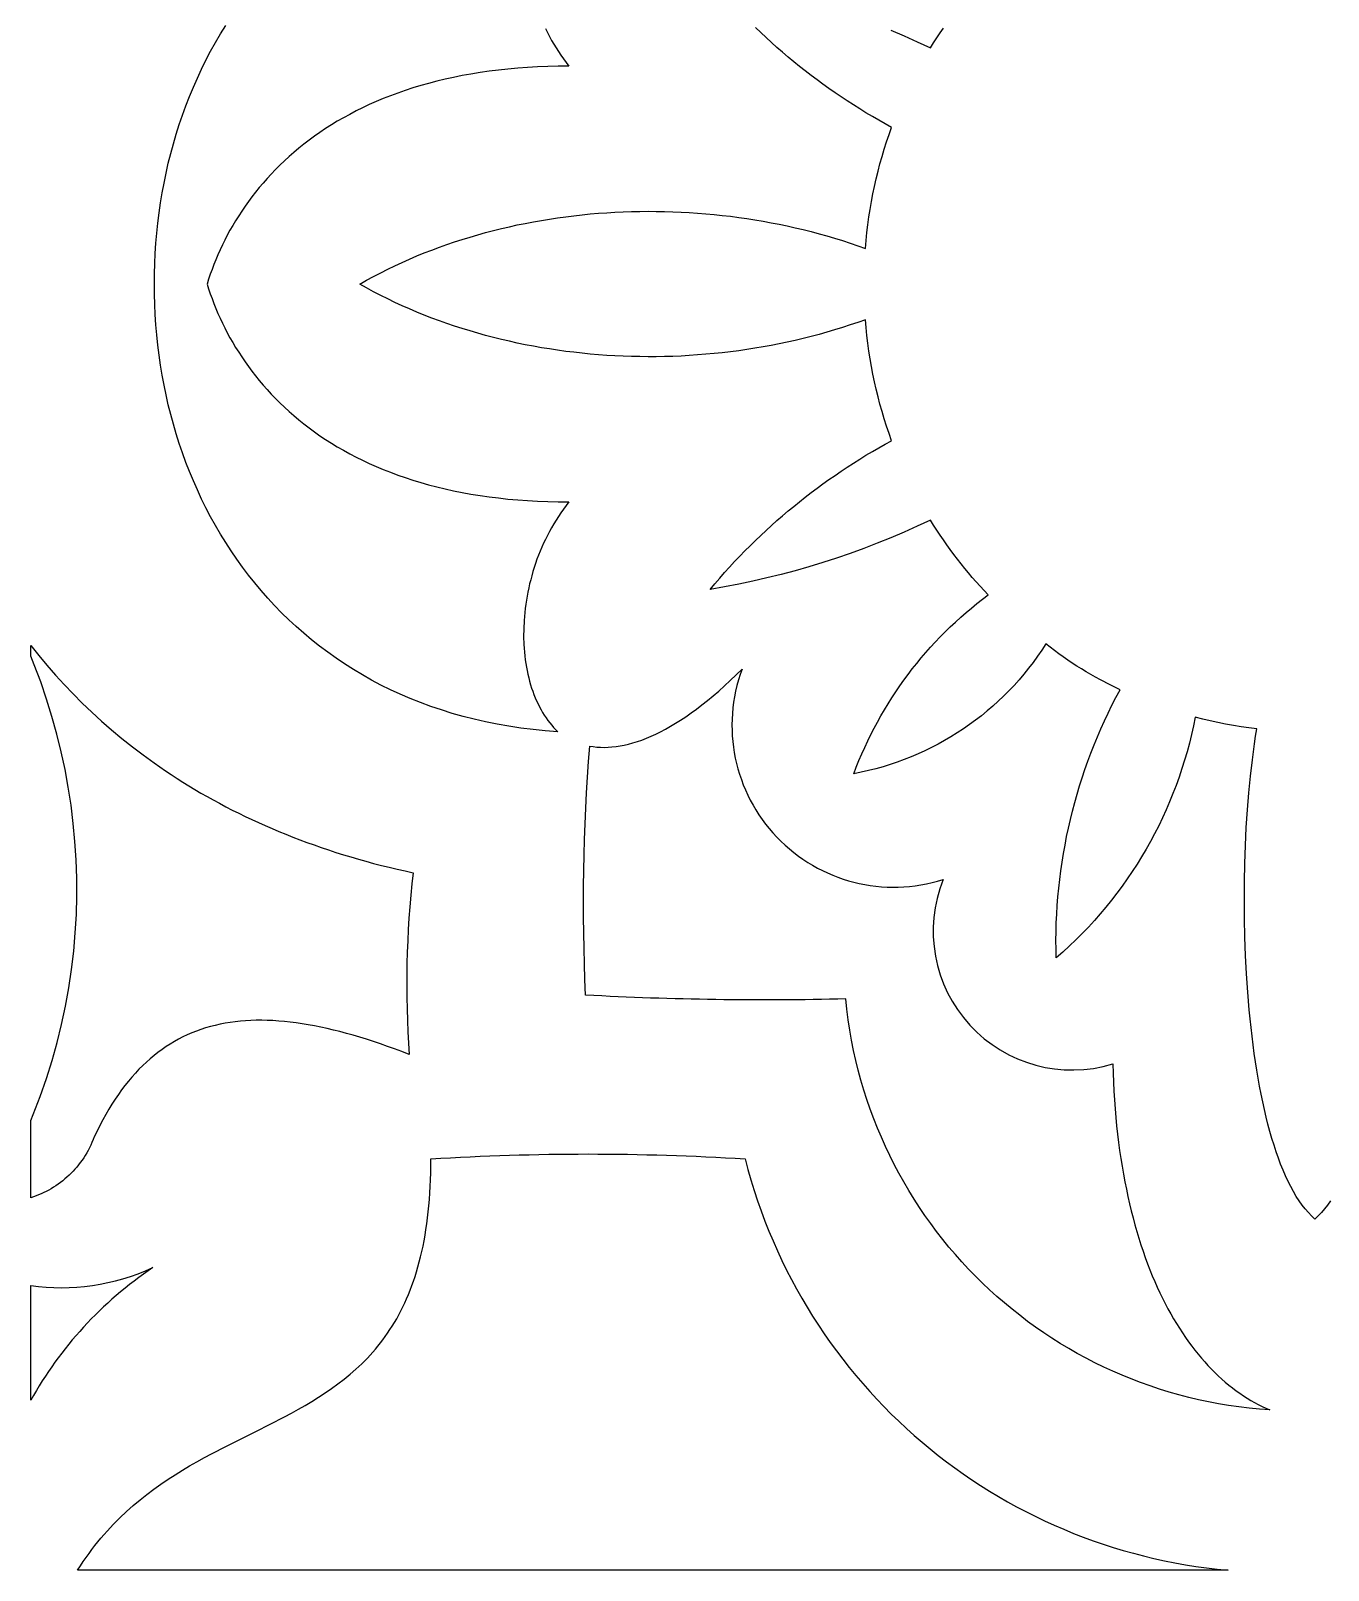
# Model space of a CAD drawing. Extents: x -4950 to -2150, y -1354 to 1346.
# Drawn here: x -4249.8 to -4099, y -704.4 to -525.5 of the extents above; entities that cross this region are included whole.
import ezdxf

# ---------------------------------------------------------------- set-up
doc = ezdxf.new("R2010")
doc.units = 0
doc.layers.add('LAYER_1', color=18, linetype='CONTINUOUS')

msp = doc.modelspace()

# ---------------------------------------------------------------- linework, layer by layer
at = {"layer": 'LAYER_1'}
for points in [[(-4190.01, -525.21), (-4189.78, -525.67), (-4189.54, -526.12), (-4189.3, -526.57), (-4189.04, -527.01), (-4188.77, -527.45), (-4188.5, -527.88), (-4188.21, -528.31), (-4187.91, -528.73), (-4187.61, -529.15), (-4187.29, -529.56), (-4188.52, -529.57), (-4189.73, -529.6), (-4190.92, -529.65), (-4192.09, -529.71), (-4193.23, -529.8), (-4194.36, -529.9), (-4195.46, -530.02), (-4196.55, -530.16), (-4197.61, -530.31), (-4198.66, -530.48), (-4199.68, -530.67), (-4200.69, -530.87), (-4201.67, -531.09), (-4202.64, -531.32), (-4203.59, -531.57), (-4204.51, -531.83), (-4205.42, -532.1), (-4206.31, -532.39), (-4207.18, -532.7), (-4208.03, -533.01), (-4208.87, -533.34), (-4209.68, -533.68), (-4210.48, -534.04), (-4211.26, -534.4), (-4212.02, -534.78), (-4212.76, -535.17), (-4213.49, -535.57), (-4214.2, -535.98), (-4214.89, -536.4), (-4215.56, -536.83), (-4216.22, -537.27), (-4216.86, -537.71), (-4217.48, -538.17), (-4218.09, -538.64), (-4218.68, -539.11), (-4219.25, -539.59), (-4219.81, -540.08), (-4220.35, -540.58), (-4220.88, -541.08), (-4221.39, -541.59), (-4221.89, -542.11), (-4222.37, -542.63), (-4222.83, -543.15), (-4223.28, -543.69), (-4223.72, -544.22), (-4224.14, -544.76), (-4224.54, -545.31), (-4224.93, -545.86), (-4225.31, -546.41), (-4225.67, -546.97), (-4226.02, -547.53), (-4226.36, -548.09), (-4226.68, -548.65), (-4226.99, -549.21), (-4227.28, -549.78), (-4227.56, -550.35), (-4227.83, -550.92), (-4228.08, -551.49), (-4228.33, -552.06), (-4228.56, -552.62), (-4228.77, -553.19), (-4228.98, -553.76), (-4229.17, -554.33), (-4229.35, -554.89), (-4229.17, -555.46), (-4228.98, -556.02), (-4228.77, -556.59), (-4228.56, -557.16), (-4228.33, -557.73), (-4228.08, -558.3), (-4227.83, -558.87), (-4227.56, -559.44), (-4227.28, -560), (-4226.99, -560.57), (-4226.68, -561.14), (-4226.36, -561.7), (-4226.02, -562.26), (-4225.67, -562.82), (-4225.31, -563.37), (-4224.93, -563.93), (-4224.54, -564.48), (-4224.14, -565.02), (-4223.72, -565.56), (-4223.28, -566.1), (-4222.83, -566.63), (-4222.37, -567.16), (-4221.89, -567.68), (-4221.39, -568.2), (-4220.88, -568.7), (-4220.35, -569.21), (-4219.81, -569.7), (-4219.25, -570.19), (-4218.68, -570.67), (-4218.09, -571.15), (-4217.48, -571.61), (-4216.86, -572.07), (-4216.22, -572.52), (-4215.56, -572.96), (-4214.89, -573.39), (-4214.2, -573.81), (-4213.49, -574.22), (-4212.76, -574.62), (-4212.02, -575), (-4211.26, -575.38), (-4210.48, -575.75), (-4209.68, -576.1), (-4208.87, -576.44), (-4208.03, -576.77), (-4207.18, -577.09), (-4206.31, -577.39), (-4205.42, -577.68), (-4204.51, -577.96), (-4203.59, -578.22), (-4202.64, -578.47), (-4201.67, -578.7), (-4200.69, -578.92), (-4199.68, -579.12), (-4198.66, -579.3), (-4197.61, -579.47), (-4196.55, -579.63), (-4195.46, -579.76), (-4194.36, -579.88), (-4193.23, -579.99), (-4192.09, -580.07), (-4190.92, -580.14), (-4189.73, -580.18), (-4188.52, -580.21), (-4187.29, -580.22), (-4187.61, -580.63), (-4187.91, -581.05), (-4188.21, -581.48), (-4188.5, -581.9), (-4188.77, -582.34), (-4189.04, -582.78), (-4189.3, -583.22), (-4189.54, -583.67), (-4189.78, -584.12), (-4190.01, -584.57), (-4190.22, -585.03), (-4190.43, -585.49), (-4190.62, -585.96), (-4190.81, -586.42), (-4190.99, -586.89), (-4191.15, -587.36), (-4191.31, -587.84), (-4191.46, -588.31), (-4191.6, -588.79), (-4191.72, -589.26), (-4191.84, -589.74), (-4191.95, -590.22), (-4192.05, -590.69), (-4192.14, -591.17), (-4192.22, -591.65), (-4192.3, -592.12), (-4192.36, -592.6), (-4192.41, -593.07), (-4192.49, -594.01), (-4192.53, -594.95), (-4192.54, -595.87), (-4192.51, -596.78), (-4192.48, -597.23), (-4192.45, -597.68), (-4192.4, -598.12), (-4192.35, -598.56), (-4192.28, -598.99), (-4192.21, -599.41), (-4192.13, -599.83), (-4192.04, -600.25), (-4191.95, -600.66), (-4191.84, -601.06), (-4191.73, -601.46), (-4191.61, -601.85), (-4191.48, -602.23), (-4191.34, -602.61), (-4191.19, -602.98), (-4191.04, -603.34), (-4190.87, -603.69), (-4190.7, -604.03), (-4190.52, -604.37), (-4190.34, -604.69), (-4190.14, -605.01), (-4189.94, -605.31), (-4189.73, -605.61), (-4189.51, -605.9), (-4189.28, -606.17), (-4189.05, -606.44), (-4188.81, -606.69), (-4188.56, -606.94), (-4190.02, -606.82), (-4191.45, -606.68), (-4192.86, -606.5), (-4194.25, -606.29), (-4195.62, -606.05), (-4196.96, -605.78), (-4198.28, -605.48), (-4199.58, -605.15), (-4200.85, -604.79), (-4202.1, -604.4), (-4203.33, -603.98), (-4204.54, -603.54), (-4205.72, -603.07), (-4206.88, -602.57), (-4208.01, -602.04), (-4209.13, -601.5), (-4210.22, -600.92), (-4211.28, -600.32), (-4212.33, -599.7), (-4213.35, -599.05), (-4214.34, -598.38), (-4215.32, -597.69), (-4216.27, -596.98), (-4217.2, -596.24), (-4218.11, -595.48), (-4218.99, -594.71), (-4219.85, -593.91), (-4220.69, -593.09), (-4221.5, -592.26), (-4222.29, -591.4), (-4223.06, -590.53), (-4223.8, -589.64), (-4224.52, -588.73), (-4225.22, -587.81), (-4225.9, -586.87), (-4226.55, -585.91), (-4227.18, -584.94), (-4227.79, -583.96), (-4228.37, -582.96), (-4228.93, -581.95), (-4229.47, -580.92), (-4229.98, -579.88), (-4230.47, -578.83), (-4230.94, -577.77), (-4231.38, -576.7), (-4231.81, -575.62), (-4232.2, -574.52), (-4232.58, -573.42), (-4232.93, -572.31), (-4233.26, -571.19), (-4233.57, -570.06), (-4233.85, -568.92), (-4234.11, -567.78), (-4234.35, -566.63), (-4234.56, -565.48), (-4234.76, -564.32), (-4234.92, -563.15), (-4235.07, -561.98), (-4235.19, -560.81), (-4235.29, -559.63), (-4235.36, -558.45), (-4235.42, -557.26), (-4235.45, -556.08), (-4235.45, -554.89), (-4235.45, -553.71), (-4235.42, -552.52), (-4235.36, -551.34), (-4235.29, -550.16), (-4235.19, -548.98), (-4235.07, -547.8), (-4234.92, -546.63), (-4234.76, -545.47), (-4234.56, -544.31), (-4234.35, -543.15), (-4234.11, -542), (-4233.85, -540.86), (-4233.57, -539.72), (-4233.26, -538.6), (-4232.93, -537.48), (-4232.58, -536.36), (-4232.2, -535.26), (-4231.81, -534.17), (-4231.38, -533.09), (-4230.94, -532.01), (-4230.47, -530.95), (-4229.98, -529.9), (-4229.47, -528.86), (-4228.93, -527.84), (-4228.37, -526.83), (-4227.79, -525.83), (-4227.18, -524.84)], [(-4149.86, -525.39), (-4148.31, -526.05), (-4146.77, -526.73), (-4145.25, -527.44), (-4144.88, -526.86), (-4144.51, -526.28), (-4144.13, -525.71), (-4143.74, -525.14)]]:
    msp.add_lwpolyline(points, dxfattribs=at)
msp.add_lwpolyline([(-4098.72, -661.45), (-4099.07, -661.94), (-4099.43, -662.4), (-4099.79, -662.82), (-4100.17, -663.21), (-4100.55, -663.57), (-4100.94, -663.21), (-4101.31, -662.82), (-4101.68, -662.4), (-4102.03, -661.94), (-4102.38, -661.45), (-4102.71, -660.93), (-4103.04, -660.38), (-4103.36, -659.79), (-4103.66, -659.19), (-4103.96, -658.55), (-4104.25, -657.89), (-4104.53, -657.2), (-4104.79, -656.48), (-4105.05, -655.74), (-4105.3, -654.98), (-4105.54, -654.2), (-4105.78, -653.39), (-4106, -652.56), (-4106.21, -651.72), (-4106.42, -650.85), (-4106.61, -649.96), (-4106.8, -649.06), (-4106.97, -648.14), (-4107.14, -647.21), (-4107.3, -646.26), (-4107.45, -645.3), (-4107.6, -644.32), (-4107.73, -643.33), (-4107.86, -642.33), (-4107.97, -641.32), (-4108.08, -640.3), (-4108.18, -639.27), (-4108.36, -637.18), (-4108.5, -635.07), (-4108.61, -632.94), (-4108.69, -630.8), (-4108.74, -628.65), (-4108.75, -626.5), (-4108.74, -624.36), (-4108.69, -622.24), (-4108.62, -620.14), (-4108.52, -618.06), (-4108.38, -616.02), (-4108.22, -614.03), (-4108.04, -612.08), (-4107.82, -610.18), (-4107.58, -608.35), (-4107.44, -607.46), (-4107.31, -606.59), (-4108.22, -606.47), (-4109.13, -606.34), (-4110.03, -606.19), (-4110.93, -606.03), (-4111.82, -605.85), (-4112.71, -605.66), (-4113.59, -605.45), (-4114.47, -605.23), (-4114.67, -606.24), (-4114.9, -607.25), (-4115.14, -608.25), (-4115.41, -609.25), (-4115.7, -610.24), (-4116, -611.22), (-4116.33, -612.2), (-4116.68, -613.16), (-4117.05, -614.12), (-4117.44, -615.07), (-4117.84, -616.01), (-4118.27, -616.94), (-4118.71, -617.87), (-4119.18, -618.78), (-4119.66, -619.68), (-4120.17, -620.57), (-4120.69, -621.46), (-4121.23, -622.33), (-4121.78, -623.19), (-4122.36, -624.04), (-4122.95, -624.87), (-4123.56, -625.7), (-4124.19, -626.51), (-4124.84, -627.31), (-4125.5, -628.1), (-4126.19, -628.87), (-4126.88, -629.63), (-4127.6, -630.37), (-4128.33, -631.11), (-4129.08, -631.82), (-4129.84, -632.53), (-4130.62, -633.21), (-4130.64, -632.2), (-4130.65, -631.18), (-4130.64, -630.16), (-4130.61, -629.15), (-4130.56, -628.13), (-4130.5, -627.12), (-4130.42, -626.11), (-4130.33, -625.1), (-4130.21, -624.09), (-4130.09, -623.09), (-4129.94, -622.09), (-4129.78, -621.09), (-4129.6, -620.1), (-4129.41, -619.1), (-4129.2, -618.12), (-4128.97, -617.13), (-4128.73, -616.15), (-4128.47, -615.17), (-4128.2, -614.2), (-4127.91, -613.23), (-4127.6, -612.27), (-4127.28, -611.31), (-4126.95, -610.36), (-4126.59, -609.41), (-4126.22, -608.47), (-4125.84, -607.53), (-4125.44, -606.6), (-4125.02, -605.67), (-4124.59, -604.76), (-4124.14, -603.84), (-4123.68, -602.94), (-4123.2, -602.04), (-4124.35, -601.48), (-4125.48, -600.9), (-4126.04, -600.59), (-4126.59, -600.28), (-4127.14, -599.96), (-4127.68, -599.63), (-4128.22, -599.29), (-4128.75, -598.95), (-4129.28, -598.6), (-4129.8, -598.24), (-4130.31, -597.87), (-4130.82, -597.49), (-4131.32, -597.1), (-4131.81, -596.7, -0.209037), (-4154.16, -611.81), (-4153.87, -611.04), (-4153.56, -610.27), (-4153.23, -609.51), (-4152.89, -608.75), (-4152.54, -608), (-4152.18, -607.26), (-4151.8, -606.53), (-4151.41, -605.8), (-4151.01, -605.08), (-4150.6, -604.37), (-4150.17, -603.67), (-4149.73, -602.97), (-4149.28, -602.28), (-4148.81, -601.61), (-4148.34, -600.94), (-4147.85, -600.27), (-4147.35, -599.62), (-4146.84, -598.98), (-4146.32, -598.34), (-4145.78, -597.72), (-4145.24, -597.11), (-4144.68, -596.5), (-4144.11, -595.9), (-4143.53, -595.32), (-4142.94, -594.74), (-4142.35, -594.18), (-4141.73, -593.62), (-4141.11, -593.08), (-4140.48, -592.55), (-4139.84, -592.02), (-4139.19, -591.51), (-4138.53, -591.01), (-4139, -590.52), (-4139.47, -590.01), (-4139.92, -589.5), (-4140.38, -588.99), (-4140.82, -588.46), (-4141.26, -587.94), (-4141.69, -587.4), (-4142.11, -586.86), (-4142.53, -586.32), (-4142.94, -585.76), (-4143.34, -585.21), (-4143.74, -584.64), (-4144.13, -584.08), (-4144.51, -583.5), (-4144.88, -582.92), (-4145.25, -582.34), (-4146.77, -583.05), (-4148.31, -583.74), (-4149.86, -584.4), (-4151.42, -585.03), (-4152.99, -585.63), (-4154.57, -586.2), (-4156.16, -586.75), (-4157.76, -587.27), (-4159.37, -587.76), (-4160.99, -588.22), (-4162.61, -588.65), (-4164.25, -589.05), (-4165.89, -589.43), (-4167.54, -589.77), (-4169.19, -590.09), (-4170.85, -590.38), (-4170.3, -589.72), (-4169.74, -589.07), (-4169.17, -588.42), (-4168.59, -587.79), (-4168.01, -587.16), (-4167.42, -586.54), (-4166.82, -585.92), (-4166.21, -585.31), (-4165.6, -584.71), (-4164.98, -584.12), (-4164.36, -583.54), (-4163.73, -582.96), (-4163.09, -582.39), (-4162.44, -581.83), (-4161.79, -581.27), (-4161.13, -580.73), (-4160.46, -580.19), (-4159.79, -579.66), (-4159.11, -579.14), (-4158.43, -578.62), (-4157.74, -578.11), (-4157.04, -577.62), (-4156.34, -577.13), (-4155.63, -576.65), (-4154.92, -576.17), (-4154.2, -575.71), (-4153.47, -575.25), (-4152.74, -574.8), (-4152, -574.36), (-4151.26, -573.93), (-4150.51, -573.51), (-4149.76, -573.1), (-4150.06, -572.26), (-4150.34, -571.42), (-4150.61, -570.57), (-4150.87, -569.72), (-4151.12, -568.86), (-4151.34, -567.99), (-4151.56, -567.12), (-4151.76, -566.25), (-4151.94, -565.36), (-4152.11, -564.47), (-4152.27, -563.58), (-4152.41, -562.68), (-4152.53, -561.78), (-4152.64, -560.87), (-4152.73, -559.95), (-4152.8, -559.04), (-4153.69, -559.35), (-4154.58, -559.65), (-4155.48, -559.94), (-4156.38, -560.22), (-4157.29, -560.49), (-4158.2, -560.74), (-4159.12, -560.99), (-4160.04, -561.22), (-4160.97, -561.44), (-4161.9, -561.64), (-4162.83, -561.84), (-4163.77, -562.02), (-4164.71, -562.19), (-4165.65, -562.35), (-4166.6, -562.5), (-4167.54, -562.64), (-4168.5, -562.76), (-4169.45, -562.87), (-4170.4, -562.97), (-4171.36, -563.06), (-4172.32, -563.14), (-4173.28, -563.2), (-4174.23, -563.26), (-4175.2, -563.3), (-4176.16, -563.32), (-4177.12, -563.34), (-4178.08, -563.34), (-4179.04, -563.33), (-4180, -563.31), (-4180.96, -563.28), (-4181.92, -563.24), (-4182.88, -563.18), (-4183.83, -563.11), (-4184.79, -563.03), (-4185.74, -562.94), (-4186.69, -562.83), (-4187.64, -562.72), (-4188.59, -562.59), (-4189.53, -562.44), (-4190.47, -562.29), (-4191.41, -562.12), (-4192.35, -561.94), (-4193.28, -561.75), (-4194.2, -561.55), (-4195.13, -561.33), (-4196.05, -561.11), (-4196.96, -560.87), (-4197.87, -560.61), (-4198.77, -560.35), (-4199.67, -560.07), (-4200.57, -559.78), (-4201.46, -559.48), (-4202.34, -559.17), (-4203.22, -558.84), (-4204.09, -558.5), (-4204.95, -558.15), (-4205.81, -557.79), (-4206.66, -557.41), (-4207.5, -557.02), (-4208.33, -556.62), (-4209.16, -556.21), (-4209.98, -555.78), (-4210.79, -555.34), (-4211.59, -554.89), (-4210.79, -554.44), (-4209.98, -554), (-4209.16, -553.58), (-4208.33, -553.16), (-4207.5, -552.76), (-4206.66, -552.37), (-4205.81, -552), (-4204.95, -551.63), (-4204.09, -551.28), (-4203.22, -550.94), (-4202.34, -550.62), (-4201.46, -550.3), (-4200.57, -550), (-4199.67, -549.71), (-4198.77, -549.43), (-4197.87, -549.17), (-4196.96, -548.92), (-4196.05, -548.68), (-4195.13, -548.45), (-4194.2, -548.23), (-4193.28, -548.03), (-4192.35, -547.84), (-4191.41, -547.66), (-4190.47, -547.5), (-4189.53, -547.34), (-4188.59, -547.2), (-4187.64, -547.07), (-4186.69, -546.95), (-4185.74, -546.85), (-4184.79, -546.75), (-4183.83, -546.67), (-4182.88, -546.6), (-4181.92, -546.55), (-4180.96, -546.5), (-4180, -546.47), (-4179.04, -546.45), (-4178.08, -546.44), (-4177.12, -546.45), (-4176.16, -546.46), (-4175.2, -546.49), (-4174.23, -546.53), (-4173.28, -546.58), (-4172.32, -546.65), (-4171.36, -546.72), (-4170.4, -546.81), (-4169.45, -546.91), (-4168.5, -547.02), (-4167.54, -547.15), (-4166.6, -547.28), (-4165.65, -547.43), (-4164.71, -547.59), (-4163.77, -547.76), (-4162.83, -547.95), (-4161.9, -548.14), (-4160.97, -548.35), (-4160.04, -548.57), (-4159.12, -548.8), (-4158.2, -549.04), (-4157.29, -549.3), (-4156.38, -549.56), (-4155.48, -549.84), (-4154.58, -550.13), (-4153.69, -550.44), (-4152.8, -550.75), (-4152.73, -549.83), (-4152.64, -548.92), (-4152.53, -548.01), (-4152.41, -547.1), (-4152.27, -546.21), (-4152.11, -545.31), (-4151.94, -544.42), (-4151.76, -543.54), (-4151.56, -542.66), (-4151.34, -541.79), (-4151.12, -540.92), (-4150.87, -540.06), (-4150.61, -539.21), (-4150.34, -538.36), (-4150.06, -537.52), (-4149.76, -536.69), (-4150.51, -536.27), (-4151.26, -535.85), (-4152, -535.42), (-4152.74, -534.98), (-4153.47, -534.53), (-4154.2, -534.08), (-4154.92, -533.61), (-4155.63, -533.14), (-4156.34, -532.66), (-4157.04, -532.17), (-4157.74, -531.67), (-4158.43, -531.16), (-4159.11, -530.65), (-4159.79, -530.13), (-4160.46, -529.6), (-4161.13, -529.06), (-4161.79, -528.51), (-4162.44, -527.96), (-4163.09, -527.39), (-4163.73, -526.83), (-4164.36, -526.25), (-4164.98, -525.66), (-4165.6, -525.07)], format="xyb", dxfattribs=at)
for points in [[(-4249.84, -652.1), (-4249.55, -651.41), (-4248.76, -649.34), (-4248.03, -647.25), (-4247.37, -645.16), (-4246.78, -643.05), (-4246.26, -640.94), (-4245.81, -638.82), (-4245.42, -636.7), (-4245.1, -634.57), (-4244.85, -632.44), (-4244.66, -630.31), (-4244.54, -628.18), (-4244.49, -626.05), (-4244.49, -623.93), (-4244.56, -621.81), (-4244.7, -619.69), (-4244.9, -617.58), (-4245.16, -615.48), (-4245.48, -613.39), (-4245.86, -611.32), (-4246.31, -609.25), (-4246.81, -607.2), (-4247.38, -605.16), (-4248, -603.14), (-4248.69, -601.14), (-4249.43, -599.15), (-4249.84, -598.15), (-4249.84, -596.91), (-4248.92, -598.07), (-4247.97, -599.21), (-4246.98, -600.34), (-4245.97, -601.45), (-4244.93, -602.54), (-4243.85, -603.61), (-4242.75, -604.67), (-4241.62, -605.7), (-4240.45, -606.71), (-4239.26, -607.71), (-4238.03, -608.68), (-4236.78, -609.63), (-4235.49, -610.56), (-4234.84, -611.02), (-4234.18, -611.47), (-4233.51, -611.91), (-4232.83, -612.35), (-4232.15, -612.79), (-4231.46, -613.21), (-4230.76, -613.63), (-4230.05, -614.05), (-4229.34, -614.46), (-4228.62, -614.86), (-4227.89, -615.25), (-4227.16, -615.64), (-4226.41, -616.03), (-4225.66, -616.4), (-4224.9, -616.77), (-4224.14, -617.14), (-4223.36, -617.49), (-4222.58, -617.84), (-4221.79, -618.18), (-4221, -618.52), (-4220.2, -618.85), (-4219.38, -619.17), (-4218.57, -619.49), (-4217.74, -619.79), (-4216.91, -620.09), (-4216.07, -620.39), (-4215.22, -620.67), (-4214.36, -620.95), (-4213.5, -621.22), (-4212.63, -621.48), (-4211.75, -621.74), (-4210.87, -621.99), (-4209.98, -622.23), (-4209.08, -622.46), (-4208.17, -622.68), (-4207.26, -622.9), (-4206.33, -623.11), (-4205.4, -623.31, 0.045249), (-4205.85, -644.44), (-4206.7, -644.11), (-4207.54, -643.8), (-4208.37, -643.5), (-4209.19, -643.21), (-4210, -642.94), (-4210.8, -642.68), (-4211.59, -642.43), (-4212.37, -642.2), (-4213.14, -641.99), (-4213.9, -641.78), (-4214.66, -641.6), (-4215.4, -641.42), (-4216.13, -641.26), (-4216.86, -641.12), (-4217.58, -640.99), (-4218.28, -640.87), (-4218.98, -640.77), (-4219.67, -640.68), (-4220.35, -640.61), (-4221.02, -640.55), (-4221.68, -640.51), (-4222.34, -640.48), (-4222.98, -640.47), (-4223.62, -640.47), (-4224.25, -640.49), (-4224.86, -640.52), (-4225.47, -640.57), (-4226.08, -640.64), (-4226.67, -640.72), (-4227.25, -640.82), (-4227.83, -640.93), (-4228.4, -641.06), (-4228.96, -641.2), (-4229.51, -641.36), (-4230.05, -641.54), (-4230.59, -641.73), (-4231.12, -641.94), (-4231.64, -642.16), (-4232.15, -642.4), (-4232.65, -642.66), (-4233.14, -642.93), (-4233.63, -643.23), (-4234.11, -643.53), (-4234.58, -643.86), (-4235.05, -644.2), (-4235.51, -644.56), (-4235.95, -644.93), (-4236.4, -645.33), (-4236.83, -645.74), (-4237.26, -646.16), (-4237.68, -646.61), (-4238.09, -647.07), (-4238.49, -647.55), (-4238.89, -648.05), (-4239.28, -648.56), (-4239.66, -649.1), (-4240.04, -649.65), (-4240.41, -650.22), (-4240.77, -650.8), (-4241.12, -651.41), (-4241.47, -652.03), (-4241.81, -652.68), (-4242.14, -653.34), (-4242.47, -654.01), (-4242.59, -654.34), (-4242.73, -654.66), (-4242.87, -654.98), (-4243.02, -655.28), (-4243.17, -655.59), (-4243.34, -655.88), (-4243.51, -656.17), (-4243.69, -656.46), (-4243.88, -656.73), (-4244.08, -657), (-4244.28, -657.27), (-4244.49, -657.52), (-4244.71, -657.77), (-4244.93, -658.02), (-4245.16, -658.25), (-4245.39, -658.48), (-4245.64, -658.7), (-4245.88, -658.91), (-4246.13, -659.12), (-4246.39, -659.32), (-4246.66, -659.51), (-4246.92, -659.69), (-4247.2, -659.87), (-4247.47, -660.04), (-4247.76, -660.2), (-4248.04, -660.35), (-4248.33, -660.5), (-4248.63, -660.63), (-4248.93, -660.76), (-4249.23, -660.88), (-4249.53, -660.99), (-4249.84, -661.09)], [(-4105.8, -685.75), (-4107, -685.66), (-4108.2, -685.55), (-4109.39, -685.4), (-4110.58, -685.23), (-4111.75, -685.04), (-4112.92, -684.82), (-4114.07, -684.57), (-4115.22, -684.3), (-4116.36, -684.01), (-4117.49, -683.69), (-4118.61, -683.34), (-4119.71, -682.97), (-4120.81, -682.58), (-4121.9, -682.16), (-4122.97, -681.73), (-4124.04, -681.26), (-4125.09, -680.78), (-4126.13, -680.27), (-4127.15, -679.75), (-4128.17, -679.2), (-4129.16, -678.62), (-4130.15, -678.03), (-4131.12, -677.42), (-4132.08, -676.78), (-4133.02, -676.13), (-4133.95, -675.46), (-4134.87, -674.76), (-4135.76, -674.05), (-4136.65, -673.32), (-4137.51, -672.57), (-4138.36, -671.8), (-4139.19, -671.01), (-4140.01, -670.21), (-4140.81, -669.39), (-4141.59, -668.55), (-4142.35, -667.69), (-4143.09, -666.82), (-4143.82, -665.93), (-4144.53, -665.02), (-4145.21, -664.1), (-4145.88, -663.16), (-4146.53, -662.21), (-4147.15, -661.24), (-4147.76, -660.26), (-4148.35, -659.26), (-4148.91, -658.25), (-4149.45, -657.23), (-4149.98, -656.19), (-4150.47, -655.14), (-4150.95, -654.07), (-4151.4, -652.99), (-4151.84, -651.91), (-4152.24, -650.8), (-4152.63, -649.69), (-4152.99, -648.57), (-4153.32, -647.43), (-4153.63, -646.28), (-4153.92, -645.13), (-4154.18, -643.96), (-4154.41, -642.78), (-4154.62, -641.6), (-4154.8, -640.4), (-4154.96, -639.19), (-4155.08, -637.98, -0.020022), (-4185.33, -637.54), (-4185.41, -635.73), (-4185.47, -633.92), (-4185.52, -632.11), (-4185.55, -630.3), (-4185.57, -628.49), (-4185.58, -626.68), (-4185.57, -624.87), (-4185.55, -623.06), (-4185.51, -621.25), (-4185.46, -619.44), (-4185.4, -617.63), (-4185.32, -615.83), (-4185.22, -614.02), (-4185.12, -612.21), (-4185, -610.4), (-4184.86, -608.6), (-4184.45, -608.66), (-4184.04, -608.71), (-4183.61, -608.74), (-4183.17, -608.75), (-4182.72, -608.74), (-4182.27, -608.7), (-4181.8, -608.65), (-4181.32, -608.58), (-4180.84, -608.49), (-4180.34, -608.37), (-4179.84, -608.23), (-4179.32, -608.07), (-4178.8, -607.89), (-4178.27, -607.69), (-4177.73, -607.46), (-4177.18, -607.21), (-4176.62, -606.93), (-4176.05, -606.63), (-4175.47, -606.3), (-4174.88, -605.95), (-4174.29, -605.58), (-4173.68, -605.18), (-4173.07, -604.75), (-4172.44, -604.29), (-4171.81, -603.81), (-4171.17, -603.3), (-4170.52, -602.76), (-4169.86, -602.2), (-4169.2, -601.6), (-4168.52, -600.98), (-4167.84, -600.33), (-4167.15, -599.64, 0.625155), (-4143.77, -624.1, 0.629642), (-4124.05, -645.54), (-4124.02, -646.61), (-4123.98, -647.66), (-4123.92, -648.71), (-4123.85, -649.73), (-4123.78, -650.75), (-4123.69, -651.75), (-4123.6, -652.73), (-4123.49, -653.7), (-4123.37, -654.66), (-4123.25, -655.6), (-4123.11, -656.53), (-4122.96, -657.44), (-4122.81, -658.34), (-4122.64, -659.23), (-4122.47, -660.1), (-4122.29, -660.95), (-4122.1, -661.8), (-4121.9, -662.63), (-4121.69, -663.44), (-4121.47, -664.24), (-4121.25, -665.03), (-4121.01, -665.8), (-4120.77, -666.56), (-4120.53, -667.31), (-4120.27, -668.04), (-4120, -668.76), (-4119.73, -669.46), (-4119.45, -670.15), (-4119.17, -670.82), (-4118.88, -671.48), (-4118.58, -672.13), (-4118.27, -672.76), (-4117.96, -673.38), (-4117.64, -673.99), (-4117.31, -674.58), (-4116.98, -675.16), (-4116.65, -675.72), (-4116.3, -676.27), (-4115.95, -676.81), (-4115.6, -677.33), (-4115.24, -677.84), (-4114.87, -678.33), (-4114.5, -678.82), (-4114.13, -679.28), (-4113.75, -679.74), (-4113.36, -680.18), (-4112.98, -680.6), (-4112.58, -681.01), (-4112.18, -681.41), (-4111.78, -681.8), (-4111.38, -682.17), (-4110.97, -682.53), (-4110.55, -682.87), (-4110.13, -683.2), (-4109.71, -683.52), (-4109.29, -683.82), (-4108.86, -684.11), (-4108.43, -684.38), (-4108, -684.64), (-4107.56, -684.89), (-4107.13, -685.13), (-4106.69, -685.35), (-4106.24, -685.56)], [(-4244.39, -704.38), (-4244.07, -703.87), (-4243.74, -703.38), (-4243.41, -702.9), (-4243.07, -702.43), (-4242.73, -701.97), (-4242.39, -701.52), (-4242.03, -701.08), (-4241.68, -700.66), (-4241.32, -700.24), (-4240.96, -699.83), (-4240.22, -699.03), (-4239.47, -698.28), (-4238.7, -697.55), (-4237.93, -696.86), (-4237.14, -696.2), (-4236.34, -695.57), (-4235.53, -694.96), (-4234.71, -694.38), (-4233.88, -693.82), (-4233.05, -693.28), (-4232.21, -692.76), (-4231.37, -692.26), (-4230.52, -691.77), (-4229.66, -691.3), (-4228.81, -690.84), (-4227.1, -689.96), (-4225.39, -689.1), (-4223.69, -688.26), (-4222.01, -687.42), (-4220.35, -686.56), (-4219.54, -686.13), (-4218.73, -685.68), (-4217.93, -685.23), (-4217.15, -684.76), (-4216.37, -684.28), (-4215.61, -683.78), (-4214.86, -683.27), (-4214.13, -682.74), (-4213.41, -682.19), (-4212.71, -681.61), (-4212.03, -681.01), (-4211.36, -680.39), (-4210.71, -679.74), (-4210.4, -679.4), (-4210.09, -679.06), (-4209.78, -678.7), (-4209.49, -678.34), (-4209.19, -677.97), (-4208.9, -677.6), (-4208.62, -677.21), (-4208.35, -676.82), (-4208.08, -676.41), (-4207.81, -676), (-4207.55, -675.58), (-4207.3, -675.15), (-4207.06, -674.7), (-4206.82, -674.25), (-4206.59, -673.79), (-4206.36, -673.32), (-4206.14, -672.83), (-4205.93, -672.34), (-4205.73, -671.83), (-4205.53, -671.31), (-4205.35, -670.78), (-4205.17, -670.24), (-4204.99, -669.69), (-4204.83, -669.12), (-4204.67, -668.54), (-4204.52, -667.95), (-4204.38, -667.35), (-4204.24, -666.73), (-4204.12, -666.1), (-4204, -665.45), (-4203.9, -664.8), (-4203.8, -664.12), (-4203.71, -663.44), (-4203.63, -662.74), (-4203.55, -662.02), (-4203.49, -661.29), (-4203.44, -660.54), (-4203.39, -659.78), (-4203.36, -659), (-4203.33, -658.21), (-4203.32, -657.4), (-4203.31, -656.57, -0.030769), (-4166.79, -656.57), (-4166.46, -657.81), (-4166.11, -659.03), (-4165.74, -660.24), (-4165.34, -661.44), (-4164.92, -662.63), (-4164.48, -663.81), (-4164.02, -664.97), (-4163.54, -666.12), (-4163.04, -667.26), (-4162.51, -668.39), (-4161.97, -669.5), (-4161.4, -670.6), (-4160.81, -671.69), (-4160.21, -672.76), (-4159.58, -673.82), (-4158.94, -674.86), (-4158.27, -675.9), (-4157.59, -676.91), (-4156.89, -677.91), (-4156.17, -678.9), (-4155.43, -679.87), (-4154.68, -680.83), (-4153.91, -681.77), (-4153.12, -682.7), (-4152.31, -683.6), (-4151.49, -684.5), (-4150.65, -685.37), (-4149.8, -686.23), (-4148.93, -687.08), (-4148.04, -687.9), (-4147.14, -688.71), (-4146.22, -689.51), (-4145.29, -690.28), (-4144.35, -691.04), (-4143.39, -691.77), (-4142.41, -692.49), (-4141.43, -693.2), (-4140.43, -693.88), (-4139.41, -694.54), (-4138.39, -695.19), (-4137.35, -695.81), (-4136.3, -696.42), (-4135.23, -697), (-4134.16, -697.57), (-4133.07, -698.12), (-4131.98, -698.64), (-4130.87, -699.15), (-4129.75, -699.63), (-4128.62, -700.1), (-4127.49, -700.54), (-4126.34, -700.96), (-4125.18, -701.36), (-4124.01, -701.74), (-4122.84, -702.09), (-4121.65, -702.42), (-4120.46, -702.73), (-4119.26, -703.02), (-4118.05, -703.29), (-4116.83, -703.53), (-4115.61, -703.75), (-4114.38, -703.94), (-4113.14, -704.11), (-4111.9, -704.26), (-4110.65, -704.38)]]:
    msp.add_lwpolyline(points, format="xyb", close=True, dxfattribs=at)
msp.add_lwpolyline([(-4235.64, -669.21), (-4236.2, -669.59), (-4236.75, -669.98), (-4237.29, -670.37), (-4237.82, -670.77), (-4238.35, -671.18), (-4238.88, -671.6), (-4239.39, -672.02), (-4239.9, -672.45), (-4240.4, -672.89), (-4240.89, -673.33), (-4241.38, -673.79), (-4241.86, -674.24), (-4242.33, -674.71), (-4242.8, -675.18), (-4243.25, -675.65), (-4243.7, -676.14), (-4244.15, -676.63), (-4244.58, -677.12), (-4245.01, -677.62), (-4245.43, -678.13), (-4245.84, -678.64), (-4246.24, -679.16), (-4246.64, -679.69), (-4247.03, -680.21), (-4247.41, -680.75), (-4247.78, -681.29), (-4248.14, -681.83), (-4248.5, -682.38), (-4248.85, -682.94), (-4249.19, -683.5), (-4249.52, -684.06), (-4249.84, -684.63), (-4249.84, -671.29), (-4248.96, -671.4), (-4248.07, -671.48), (-4247.17, -671.53), (-4246.28, -671.55), (-4245.38, -671.53), (-4244.48, -671.48), (-4243.58, -671.4), (-4242.68, -671.28), (-4241.79, -671.14), (-4240.89, -670.96), (-4240, -670.75), (-4239.12, -670.5), (-4238.24, -670.23), (-4237.36, -669.92), (-4236.5, -669.58)], close=True, dxfattribs=at)

doc.saveas('drawing.dxf')
